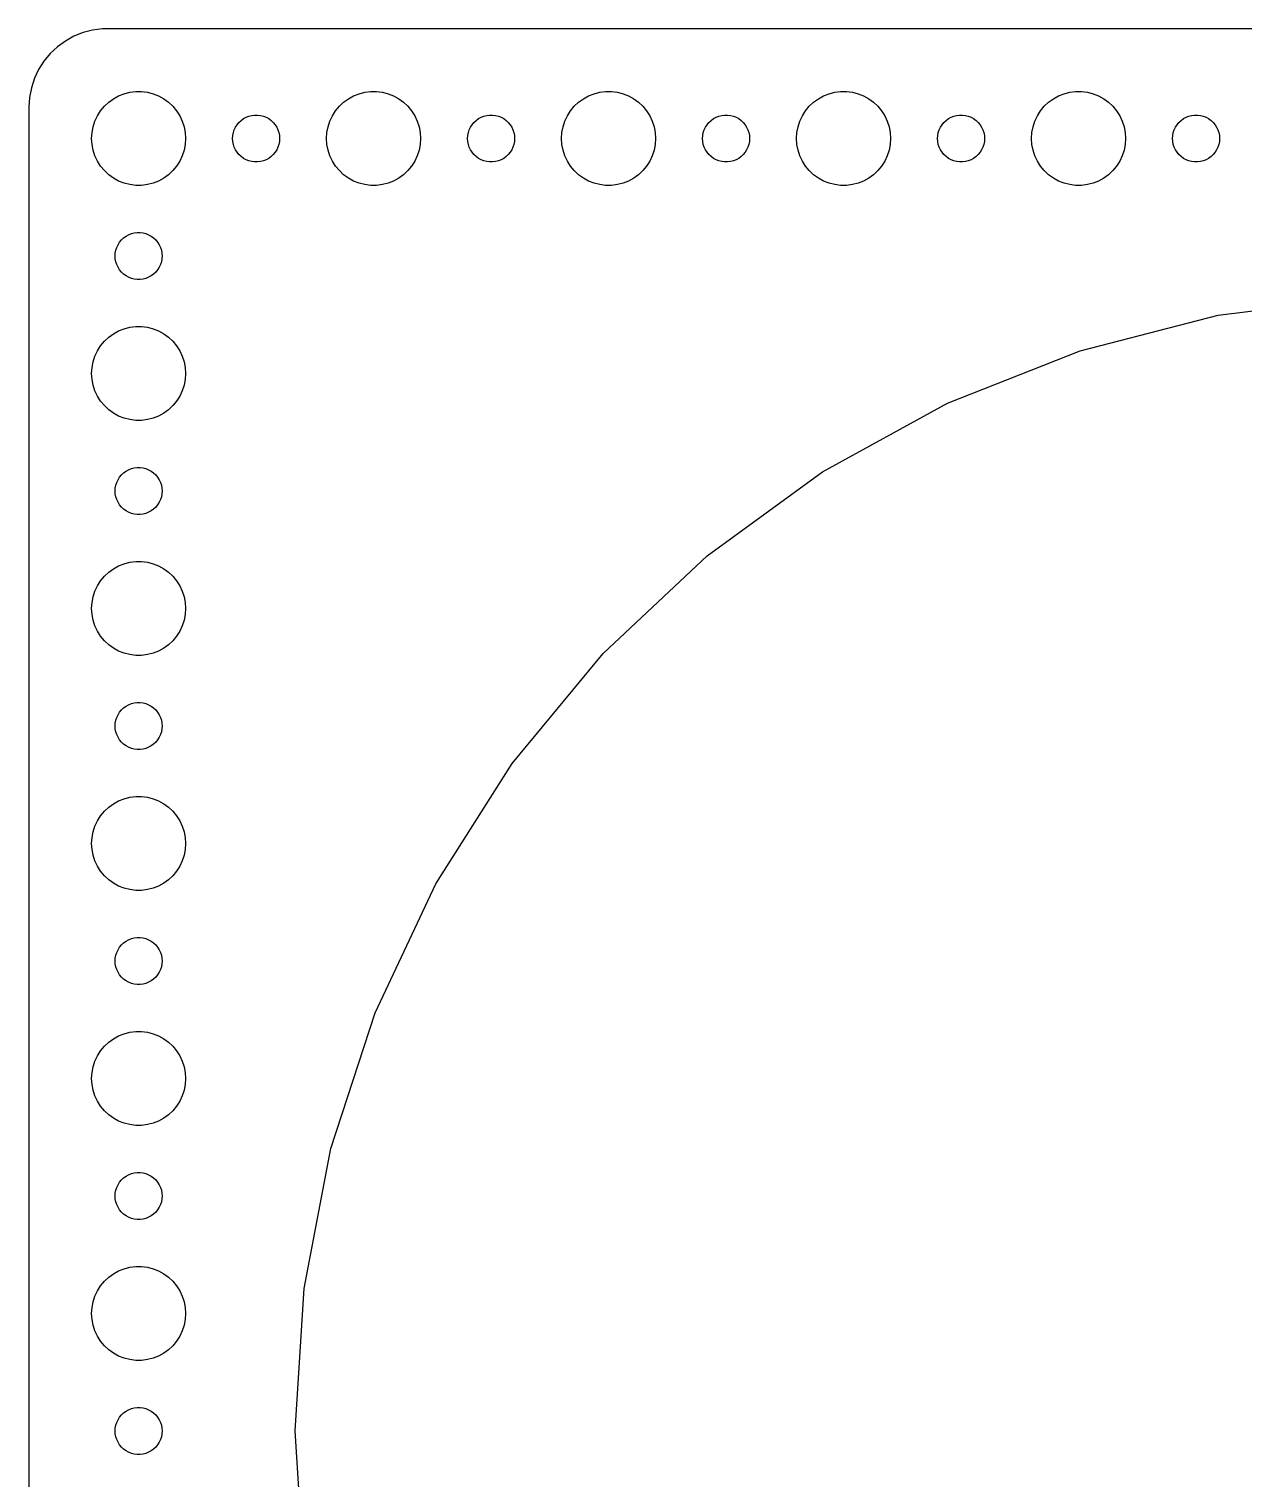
# Model space of a CAD drawing. Header units: metres. Extents: x -314 to 314, y -89 to 89.
# Drawn here: x -314.5 to -237, y -3 to 89.5 of the extents above; entities that cross this region are included whole.
import ezdxf

# ---------------------------------------------------------------- set-up
doc = ezdxf.new("R2010")
doc.units = ezdxf.units.M

msp = doc.modelspace()

# ---------------------------------------------------------------- linework, layer by layer
for p, q in [((-311.629, 89.0241), (-312.179, 88.7216)), ((-311.045, 89.2553), (-311.629, 89.0241)), ((-310.437, 89.4114), (-311.045, 89.2553)), ((-309.814, 89.4901), (-310.437, 89.4114)), ((309.814, 89.4901), (-309.814, 89.4901)), ((-313.145, 87.9227), (-313.545, 87.4389)), ((-312.687, 88.3526), (-313.145, 87.9227)), ((-312.179, 88.7216), (-312.687, 88.3526)), ((-313.545, 87.4389), (-313.882, 86.9088)), ((-314.149, 86.3406), (-314.343, 85.7434)), ((-313.882, 86.9088), (-314.149, 86.3406)), ((-314.461, 85.1267), (-314.5, 84.5)), ((-314.343, 85.7434), (-314.461, 85.1267)), ((-309.107, 85.033), (-308.777, 85.2145)), ((-308.777, 85.2145), (-308.427, 85.3532)), ((-308.427, 85.3532), (-308.062, 85.4469)), ((-308.062, 85.4469), (-307.688, 85.4941)), ((-307.688, 85.4941), (-307.312, 85.4941)), ((-307.312, 85.4941), (-306.938, 85.4469)), ((-306.938, 85.4469), (-306.573, 85.3532)), ((-306.573, 85.3532), (-306.223, 85.2145)), ((-306.223, 85.2145), (-305.893, 85.033)), ((-294.107, 85.033), (-293.777, 85.2145)), ((-293.777, 85.2145), (-293.427, 85.3532)), ((-293.427, 85.3532), (-293.062, 85.4469)), ((-293.062, 85.4469), (-292.688, 85.4941)), ((-292.688, 85.4941), (-292.312, 85.4941)), ((-292.312, 85.4941), (-291.938, 85.4469)), ((-291.938, 85.4469), (-291.573, 85.3532)), ((-291.573, 85.3532), (-291.223, 85.2145)), ((-291.223, 85.2145), (-290.893, 85.033)), ((-279.107, 85.033), (-278.777, 85.2145)), ((-278.777, 85.2145), (-278.427, 85.3532)), ((-278.427, 85.3532), (-278.062, 85.4469)), ((-278.062, 85.4469), (-277.688, 85.4941)), ((-277.688, 85.4941), (-277.312, 85.4941)), ((-277.312, 85.4941), (-276.938, 85.4469)), ((-276.938, 85.4469), (-276.573, 85.3532)), ((-276.573, 85.3532), (-276.223, 85.2145)), ((-276.223, 85.2145), (-275.893, 85.033)), ((-264.107, 85.033), (-263.777, 85.2145)), ((-263.777, 85.2145), (-263.427, 85.3532)), ((-263.427, 85.3532), (-263.062, 85.4469)), ((-263.062, 85.4469), (-262.688, 85.4941)), ((-262.688, 85.4941), (-262.312, 85.4941)), ((-262.312, 85.4941), (-261.938, 85.4469)), ((-261.938, 85.4469), (-261.573, 85.3532)), ((-261.573, 85.3532), (-261.223, 85.2145)), ((-261.223, 85.2145), (-260.893, 85.033)), ((-249.107, 85.033), (-248.777, 85.2145)), ((-248.777, 85.2145), (-248.427, 85.3532)), ((-248.427, 85.3532), (-248.062, 85.4469)), ((-248.062, 85.4469), (-247.688, 85.4941)), ((-247.688, 85.4941), (-247.312, 85.4941)), ((-247.312, 85.4941), (-246.938, 85.4469)), ((-246.938, 85.4469), (-246.573, 85.3532)), ((-246.573, 85.3532), (-246.223, 85.2145)), ((-246.223, 85.2145), (-245.893, 85.033)), ((-314.5, 84.5), (-314.5, -84.5)), ((-310.129, 83.9453), (-309.927, 84.2634)), ((-309.927, 84.2634), (-309.687, 84.5536)), ((-309.687, 84.5536), (-309.412, 84.8115)), ((-309.412, 84.8115), (-309.107, 85.033)), ((-305.893, 85.033), (-305.588, 84.8115)), ((-305.588, 84.8115), (-305.313, 84.5536)), ((-305.313, 84.5536), (-305.073, 84.2634)), ((-305.073, 84.2634), (-304.871, 83.9453)), ((-295.129, 83.9453), (-294.927, 84.2634)), ((-294.927, 84.2634), (-294.687, 84.5536)), ((-294.687, 84.5536), (-294.412, 84.8115)), ((-294.412, 84.8115), (-294.107, 85.033)), ((-290.893, 85.033), (-290.588, 84.8115)), ((-290.588, 84.8115), (-290.313, 84.5536)), ((-290.313, 84.5536), (-290.073, 84.2634)), ((-290.073, 84.2634), (-289.871, 83.9453)), ((-280.129, 83.9453), (-279.927, 84.2634)), ((-279.927, 84.2634), (-279.687, 84.5536)), ((-279.687, 84.5536), (-279.412, 84.8115)), ((-279.412, 84.8115), (-279.107, 85.033)), ((-275.893, 85.033), (-275.588, 84.8115)), ((-275.588, 84.8115), (-275.313, 84.5536)), ((-275.313, 84.5536), (-275.073, 84.2634)), ((-275.073, 84.2634), (-274.871, 83.9453)), ((-265.129, 83.9453), (-264.927, 84.2634)), ((-264.927, 84.2634), (-264.687, 84.5536)), ((-264.687, 84.5536), (-264.412, 84.8115)), ((-264.412, 84.8115), (-264.107, 85.033)), ((-260.893, 85.033), (-260.588, 84.8115)), ((-260.588, 84.8115), (-260.313, 84.5536)), ((-260.313, 84.5536), (-260.073, 84.2634)), ((-260.073, 84.2634), (-259.871, 83.9453)), ((-250.129, 83.9453), (-249.927, 84.2634)), ((-249.927, 84.2634), (-249.687, 84.5536)), ((-249.687, 84.5536), (-249.412, 84.8115)), ((-249.412, 84.8115), (-249.107, 85.033)), ((-245.893, 85.033), (-245.588, 84.8115)), ((-245.588, 84.8115), (-245.313, 84.5536)), ((-245.313, 84.5536), (-245.073, 84.2634)), ((-245.073, 84.2634), (-244.871, 83.9453)), ((-310.476, 82.876), (-310.406, 83.2461)), ((-310.406, 83.2461), (-310.289, 83.6044)), ((-310.289, 83.6044), (-310.129, 83.9453)), ((-304.871, 83.9453), (-304.711, 83.6044)), ((-304.711, 83.6044), (-304.594, 83.2461)), ((-304.594, 83.2461), (-304.524, 82.876)), ((-301.314, 83.2226), (-301.214, 83.3817)), ((-301.214, 83.3817), (-301.093, 83.5268)), ((-301.093, 83.5268), (-300.956, 83.6558)), ((-300.956, 83.6558), (-300.804, 83.7665)), ((-300.804, 83.7665), (-300.639, 83.8572)), ((-300.639, 83.8572), (-300.464, 83.9266)), ((-300.464, 83.9266), (-300.281, 83.9734)), ((-300.281, 83.9734), (-300.094, 83.997)), ((-300.094, 83.997), (-299.906, 83.997)), ((-299.906, 83.997), (-299.719, 83.9734)), ((-299.719, 83.9734), (-299.536, 83.9266)), ((-299.536, 83.9266), (-299.361, 83.8572)), ((-299.361, 83.8572), (-299.196, 83.7665)), ((-299.196, 83.7665), (-299.044, 83.6558)), ((-299.044, 83.6558), (-298.907, 83.5268)), ((-298.907, 83.5268), (-298.786, 83.3817)), ((-298.786, 83.3817), (-298.686, 83.2226)), ((-295.476, 82.876), (-295.406, 83.2461)), ((-295.406, 83.2461), (-295.289, 83.6044)), ((-295.289, 83.6044), (-295.129, 83.9453)), ((-289.871, 83.9453), (-289.711, 83.6044)), ((-289.711, 83.6044), (-289.594, 83.2461)), ((-289.594, 83.2461), (-289.524, 82.876)), ((-286.314, 83.2226), (-286.214, 83.3817)), ((-286.214, 83.3817), (-286.093, 83.5268)), ((-286.093, 83.5268), (-285.956, 83.6558)), ((-285.956, 83.6558), (-285.804, 83.7665)), ((-285.804, 83.7665), (-285.639, 83.8572)), ((-285.639, 83.8572), (-285.464, 83.9266)), ((-285.464, 83.9266), (-285.281, 83.9734)), ((-285.281, 83.9734), (-285.094, 83.997)), ((-285.094, 83.997), (-284.906, 83.997)), ((-284.906, 83.997), (-284.719, 83.9734)), ((-284.719, 83.9734), (-284.536, 83.9266)), ((-284.536, 83.9266), (-284.361, 83.8572)), ((-284.361, 83.8572), (-284.196, 83.7665)), ((-284.196, 83.7665), (-284.044, 83.6558)), ((-284.044, 83.6558), (-283.907, 83.5268)), ((-283.907, 83.5268), (-283.786, 83.3817)), ((-283.786, 83.3817), (-283.686, 83.2226)), ((-280.476, 82.876), (-280.406, 83.2461)), ((-280.406, 83.2461), (-280.289, 83.6044)), ((-280.289, 83.6044), (-280.129, 83.9453)), ((-274.871, 83.9453), (-274.711, 83.6044)), ((-274.711, 83.6044), (-274.594, 83.2461)), ((-274.594, 83.2461), (-274.524, 82.876)), ((-271.314, 83.2226), (-271.214, 83.3817)), ((-271.214, 83.3817), (-271.093, 83.5268)), ((-271.093, 83.5268), (-270.956, 83.6558)), ((-270.956, 83.6558), (-270.804, 83.7665)), ((-270.804, 83.7665), (-270.639, 83.8572)), ((-270.639, 83.8572), (-270.464, 83.9266)), ((-270.464, 83.9266), (-270.281, 83.9734)), ((-270.281, 83.9734), (-270.094, 83.997)), ((-270.094, 83.997), (-269.906, 83.997)), ((-269.906, 83.997), (-269.719, 83.9734)), ((-269.719, 83.9734), (-269.536, 83.9266)), ((-269.536, 83.9266), (-269.361, 83.8572)), ((-269.361, 83.8572), (-269.196, 83.7665)), ((-269.196, 83.7665), (-269.044, 83.6558)), ((-269.044, 83.6558), (-268.907, 83.5268)), ((-268.907, 83.5268), (-268.786, 83.3817)), ((-268.786, 83.3817), (-268.686, 83.2226)), ((-265.476, 82.876), (-265.406, 83.2461)), ((-265.406, 83.2461), (-265.289, 83.6044)), ((-265.289, 83.6044), (-265.129, 83.9453)), ((-259.871, 83.9453), (-259.711, 83.6044)), ((-259.711, 83.6044), (-259.594, 83.2461)), ((-259.594, 83.2461), (-259.524, 82.876)), ((-256.314, 83.2226), (-256.214, 83.3817)), ((-256.214, 83.3817), (-256.093, 83.5268)), ((-256.093, 83.5268), (-255.956, 83.6558)), ((-255.956, 83.6558), (-255.804, 83.7665)), ((-255.804, 83.7665), (-255.639, 83.8572)), ((-255.639, 83.8572), (-255.464, 83.9266)), ((-255.464, 83.9266), (-255.281, 83.9734)), ((-255.281, 83.9734), (-255.094, 83.997)), ((-255.094, 83.997), (-254.906, 83.997)), ((-254.906, 83.997), (-254.719, 83.9734)), ((-254.719, 83.9734), (-254.536, 83.9266)), ((-254.536, 83.9266), (-254.361, 83.8572)), ((-254.361, 83.8572), (-254.196, 83.7665)), ((-254.196, 83.7665), (-254.044, 83.6558)), ((-254.044, 83.6558), (-253.907, 83.5268)), ((-253.907, 83.5268), (-253.786, 83.3817)), ((-253.786, 83.3817), (-253.686, 83.2226)), ((-250.476, 82.876), (-250.406, 83.2461)), ((-250.406, 83.2461), (-250.289, 83.6044)), ((-250.289, 83.6044), (-250.129, 83.9453)), ((-244.871, 83.9453), (-244.711, 83.6044)), ((-244.711, 83.6044), (-244.594, 83.2461)), ((-244.594, 83.2461), (-244.524, 82.876)), ((-241.314, 83.2226), (-241.214, 83.3817)), ((-241.214, 83.3817), (-241.093, 83.5268)), ((-241.093, 83.5268), (-240.956, 83.6558)), ((-240.956, 83.6558), (-240.804, 83.7665)), ((-240.804, 83.7665), (-240.639, 83.8572)), ((-240.639, 83.8572), (-240.464, 83.9266)), ((-240.464, 83.9266), (-240.281, 83.9734)), ((-240.281, 83.9734), (-240.094, 83.997)), ((-240.094, 83.997), (-239.906, 83.997)), ((-239.906, 83.997), (-239.719, 83.9734)), ((-239.719, 83.9734), (-239.536, 83.9266)), ((-239.536, 83.9266), (-239.361, 83.8572)), ((-239.361, 83.8572), (-239.196, 83.7665)), ((-239.196, 83.7665), (-239.044, 83.6558)), ((-239.044, 83.6558), (-238.907, 83.5268)), ((-238.907, 83.5268), (-238.786, 83.3817)), ((-238.786, 83.3817), (-238.686, 83.2226)), ((-310.5, 82.5), (-310.476, 82.876)), ((-310.476, 82.124), (-310.5, 82.5)), ((-304.524, 82.876), (-304.5, 82.5)), ((-304.5, 82.5), (-304.524, 82.124)), ((-301.5, 82.5), (-301.488, 82.688)), ((-301.488, 82.312), (-301.5, 82.5)), ((-301.488, 82.688), (-301.453, 82.873)), ((-301.453, 82.873), (-301.395, 83.0522)), ((-301.395, 83.0522), (-301.314, 83.2226)), ((-298.686, 83.2226), (-298.605, 83.0522)), ((-298.605, 83.0522), (-298.547, 82.873)), ((-298.547, 82.873), (-298.512, 82.688)), ((-298.512, 82.688), (-298.5, 82.5)), ((-298.5, 82.5), (-298.512, 82.312)), ((-295.5, 82.5), (-295.476, 82.876)), ((-295.476, 82.124), (-295.5, 82.5)), ((-289.524, 82.876), (-289.5, 82.5)), ((-289.5, 82.5), (-289.524, 82.124)), ((-286.5, 82.5), (-286.488, 82.688)), ((-286.488, 82.312), (-286.5, 82.5)), ((-286.488, 82.688), (-286.453, 82.873)), ((-286.453, 82.873), (-286.395, 83.0522)), ((-286.395, 83.0522), (-286.314, 83.2226)), ((-283.686, 83.2226), (-283.605, 83.0522)), ((-283.605, 83.0522), (-283.547, 82.873)), ((-283.547, 82.873), (-283.512, 82.688)), ((-283.512, 82.688), (-283.5, 82.5)), ((-283.5, 82.5), (-283.512, 82.312)), ((-280.5, 82.5), (-280.476, 82.876)), ((-280.476, 82.124), (-280.5, 82.5)), ((-274.524, 82.876), (-274.5, 82.5)), ((-274.5, 82.5), (-274.524, 82.124)), ((-271.5, 82.5), (-271.488, 82.688)), ((-271.488, 82.312), (-271.5, 82.5)), ((-271.488, 82.688), (-271.453, 82.873)), ((-271.453, 82.873), (-271.395, 83.0522)), ((-271.395, 83.0522), (-271.314, 83.2226)), ((-268.686, 83.2226), (-268.605, 83.0522)), ((-268.605, 83.0522), (-268.547, 82.873)), ((-268.547, 82.873), (-268.512, 82.688)), ((-268.512, 82.688), (-268.5, 82.5)), ((-268.5, 82.5), (-268.512, 82.312)), ((-265.5, 82.5), (-265.476, 82.876)), ((-265.476, 82.124), (-265.5, 82.5)), ((-259.524, 82.876), (-259.5, 82.5)), ((-259.5, 82.5), (-259.524, 82.124)), ((-256.5, 82.5), (-256.488, 82.688)), ((-256.488, 82.312), (-256.5, 82.5)), ((-256.488, 82.688), (-256.453, 82.873)), ((-256.453, 82.873), (-256.395, 83.0522)), ((-256.395, 83.0522), (-256.314, 83.2226)), ((-253.686, 83.2226), (-253.605, 83.0522)), ((-253.605, 83.0522), (-253.547, 82.873)), ((-253.547, 82.873), (-253.512, 82.688)), ((-253.512, 82.688), (-253.5, 82.5)), ((-253.5, 82.5), (-253.512, 82.312)), ((-250.5, 82.5), (-250.476, 82.876)), ((-250.476, 82.124), (-250.5, 82.5)), ((-244.524, 82.876), (-244.5, 82.5)), ((-244.5, 82.5), (-244.524, 82.124)), ((-241.5, 82.5), (-241.488, 82.688)), ((-241.488, 82.312), (-241.5, 82.5)), ((-241.488, 82.688), (-241.453, 82.873)), ((-241.453, 82.873), (-241.395, 83.0522)), ((-241.395, 83.0522), (-241.314, 83.2226)), ((-238.686, 83.2226), (-238.605, 83.0522)), ((-238.605, 83.0522), (-238.547, 82.873)), ((-238.547, 82.873), (-238.512, 82.688)), ((-238.512, 82.688), (-238.5, 82.5)), ((-238.5, 82.5), (-238.512, 82.312)), ((-310.406, 81.7539), (-310.476, 82.124)), ((-310.289, 81.3956), (-310.406, 81.7539)), ((-310.129, 81.0547), (-310.289, 81.3956)), ((-304.711, 81.3956), (-304.871, 81.0547)), ((-304.594, 81.7539), (-304.711, 81.3956)), ((-304.524, 82.124), (-304.594, 81.7539)), ((-301.453, 82.127), (-301.488, 82.312)), ((-301.395, 81.9478), (-301.453, 82.127)), ((-301.314, 81.7774), (-301.395, 81.9478)), ((-301.214, 81.6183), (-301.314, 81.7774)), ((-301.093, 81.4732), (-301.214, 81.6183)), ((-300.956, 81.3442), (-301.093, 81.4732)), ((-298.907, 81.4732), (-299.044, 81.3442)), ((-298.786, 81.6183), (-298.907, 81.4732)), ((-298.686, 81.7774), (-298.786, 81.6183)), ((-298.605, 81.9478), (-298.686, 81.7774)), ((-298.547, 82.127), (-298.605, 81.9478)), ((-298.512, 82.312), (-298.547, 82.127)), ((-295.406, 81.7539), (-295.476, 82.124)), ((-295.289, 81.3956), (-295.406, 81.7539)), ((-295.129, 81.0547), (-295.289, 81.3956)), ((-289.711, 81.3956), (-289.871, 81.0547)), ((-289.594, 81.7539), (-289.711, 81.3956)), ((-289.524, 82.124), (-289.594, 81.7539)), ((-286.453, 82.127), (-286.488, 82.312)), ((-286.395, 81.9478), (-286.453, 82.127)), ((-286.314, 81.7774), (-286.395, 81.9478)), ((-286.214, 81.6183), (-286.314, 81.7774)), ((-286.093, 81.4732), (-286.214, 81.6183)), ((-285.956, 81.3442), (-286.093, 81.4732)), ((-283.907, 81.4732), (-284.044, 81.3442)), ((-283.786, 81.6183), (-283.907, 81.4732)), ((-283.686, 81.7774), (-283.786, 81.6183)), ((-283.605, 81.9478), (-283.686, 81.7774)), ((-283.547, 82.127), (-283.605, 81.9478)), ((-283.512, 82.312), (-283.547, 82.127)), ((-280.406, 81.7539), (-280.476, 82.124)), ((-280.289, 81.3956), (-280.406, 81.7539)), ((-280.129, 81.0547), (-280.289, 81.3956)), ((-274.711, 81.3956), (-274.871, 81.0547)), ((-274.594, 81.7539), (-274.711, 81.3956)), ((-274.524, 82.124), (-274.594, 81.7539)), ((-271.453, 82.127), (-271.488, 82.312)), ((-271.395, 81.9478), (-271.453, 82.127)), ((-271.314, 81.7774), (-271.395, 81.9478)), ((-271.214, 81.6183), (-271.314, 81.7774)), ((-271.093, 81.4732), (-271.214, 81.6183)), ((-270.956, 81.3442), (-271.093, 81.4732)), ((-268.907, 81.4732), (-269.044, 81.3442)), ((-268.786, 81.6183), (-268.907, 81.4732)), ((-268.686, 81.7774), (-268.786, 81.6183)), ((-268.605, 81.9478), (-268.686, 81.7774)), ((-268.547, 82.127), (-268.605, 81.9478)), ((-268.512, 82.312), (-268.547, 82.127)), ((-265.406, 81.7539), (-265.476, 82.124)), ((-265.289, 81.3956), (-265.406, 81.7539)), ((-265.129, 81.0547), (-265.289, 81.3956)), ((-259.711, 81.3956), (-259.871, 81.0547)), ((-259.594, 81.7539), (-259.711, 81.3956)), ((-259.524, 82.124), (-259.594, 81.7539)), ((-256.453, 82.127), (-256.488, 82.312)), ((-256.395, 81.9478), (-256.453, 82.127)), ((-256.314, 81.7774), (-256.395, 81.9478)), ((-256.214, 81.6183), (-256.314, 81.7774)), ((-256.093, 81.4732), (-256.214, 81.6183)), ((-255.956, 81.3442), (-256.093, 81.4732)), ((-253.907, 81.4732), (-254.044, 81.3442)), ((-253.786, 81.6183), (-253.907, 81.4732)), ((-253.686, 81.7774), (-253.786, 81.6183)), ((-253.605, 81.9478), (-253.686, 81.7774)), ((-253.547, 82.127), (-253.605, 81.9478)), ((-253.512, 82.312), (-253.547, 82.127)), ((-250.406, 81.7539), (-250.476, 82.124)), ((-250.289, 81.3956), (-250.406, 81.7539)), ((-250.129, 81.0547), (-250.289, 81.3956)), ((-244.711, 81.3956), (-244.871, 81.0547)), ((-244.594, 81.7539), (-244.711, 81.3956)), ((-244.524, 82.124), (-244.594, 81.7539)), ((-241.453, 82.127), (-241.488, 82.312)), ((-241.395, 81.9478), (-241.453, 82.127)), ((-241.314, 81.7774), (-241.395, 81.9478)), ((-241.214, 81.6183), (-241.314, 81.7774)), ((-241.093, 81.4732), (-241.214, 81.6183)), ((-240.956, 81.3442), (-241.093, 81.4732)), ((-238.907, 81.4732), (-239.044, 81.3442)), ((-238.786, 81.6183), (-238.907, 81.4732)), ((-238.686, 81.7774), (-238.786, 81.6183)), ((-238.605, 81.9478), (-238.686, 81.7774)), ((-238.547, 82.127), (-238.605, 81.9478)), ((-238.512, 82.312), (-238.547, 82.127)), ((-309.927, 80.7366), (-310.129, 81.0547)), ((-309.687, 80.4464), (-309.927, 80.7366)), ((-305.073, 80.7366), (-305.313, 80.4464)), ((-304.871, 81.0547), (-305.073, 80.7366)), ((-300.804, 81.2335), (-300.956, 81.3442)), ((-300.639, 81.1428), (-300.804, 81.2335)), ((-300.464, 81.0734), (-300.639, 81.1428)), ((-300.281, 81.0266), (-300.464, 81.0734)), ((-300.094, 81.003), (-300.281, 81.0266)), ((-299.906, 81.003), (-300.094, 81.003)), ((-299.719, 81.0266), (-299.906, 81.003)), ((-299.536, 81.0734), (-299.719, 81.0266)), ((-299.361, 81.1428), (-299.536, 81.0734)), ((-299.196, 81.2335), (-299.361, 81.1428)), ((-299.044, 81.3442), (-299.196, 81.2335)), ((-294.927, 80.7366), (-295.129, 81.0547)), ((-294.687, 80.4464), (-294.927, 80.7366)), ((-290.073, 80.7366), (-290.313, 80.4464)), ((-289.871, 81.0547), (-290.073, 80.7366)), ((-285.804, 81.2335), (-285.956, 81.3442)), ((-285.639, 81.1428), (-285.804, 81.2335)), ((-285.464, 81.0734), (-285.639, 81.1428)), ((-285.281, 81.0266), (-285.464, 81.0734)), ((-285.094, 81.003), (-285.281, 81.0266)), ((-284.906, 81.003), (-285.094, 81.003)), ((-284.719, 81.0266), (-284.906, 81.003)), ((-284.536, 81.0734), (-284.719, 81.0266)), ((-284.361, 81.1428), (-284.536, 81.0734)), ((-284.196, 81.2335), (-284.361, 81.1428)), ((-284.044, 81.3442), (-284.196, 81.2335)), ((-279.927, 80.7366), (-280.129, 81.0547)), ((-279.687, 80.4464), (-279.927, 80.7366)), ((-275.073, 80.7366), (-275.313, 80.4464)), ((-274.871, 81.0547), (-275.073, 80.7366)), ((-270.804, 81.2335), (-270.956, 81.3442)), ((-270.639, 81.1428), (-270.804, 81.2335)), ((-270.464, 81.0734), (-270.639, 81.1428)), ((-270.281, 81.0266), (-270.464, 81.0734)), ((-270.094, 81.003), (-270.281, 81.0266)), ((-269.906, 81.003), (-270.094, 81.003)), ((-269.719, 81.0266), (-269.906, 81.003)), ((-269.536, 81.0734), (-269.719, 81.0266)), ((-269.361, 81.1428), (-269.536, 81.0734)), ((-269.196, 81.2335), (-269.361, 81.1428)), ((-269.044, 81.3442), (-269.196, 81.2335)), ((-264.927, 80.7366), (-265.129, 81.0547)), ((-264.687, 80.4464), (-264.927, 80.7366)), ((-260.073, 80.7366), (-260.313, 80.4464)), ((-259.871, 81.0547), (-260.073, 80.7366)), ((-255.804, 81.2335), (-255.956, 81.3442)), ((-255.639, 81.1428), (-255.804, 81.2335)), ((-255.464, 81.0734), (-255.639, 81.1428)), ((-255.281, 81.0266), (-255.464, 81.0734)), ((-255.094, 81.003), (-255.281, 81.0266)), ((-254.906, 81.003), (-255.094, 81.003)), ((-254.719, 81.0266), (-254.906, 81.003)), ((-254.536, 81.0734), (-254.719, 81.0266)), ((-254.361, 81.1428), (-254.536, 81.0734)), ((-254.196, 81.2335), (-254.361, 81.1428)), ((-254.044, 81.3442), (-254.196, 81.2335)), ((-249.927, 80.7366), (-250.129, 81.0547)), ((-249.687, 80.4464), (-249.927, 80.7366)), ((-245.073, 80.7366), (-245.313, 80.4464)), ((-244.871, 81.0547), (-245.073, 80.7366)), ((-240.804, 81.2335), (-240.956, 81.3442)), ((-240.639, 81.1428), (-240.804, 81.2335)), ((-240.464, 81.0734), (-240.639, 81.1428)), ((-240.281, 81.0266), (-240.464, 81.0734)), ((-240.094, 81.003), (-240.281, 81.0266)), ((-239.906, 81.003), (-240.094, 81.003)), ((-239.719, 81.0266), (-239.906, 81.003)), ((-239.536, 81.0734), (-239.719, 81.0266)), ((-239.361, 81.1428), (-239.536, 81.0734)), ((-239.196, 81.2335), (-239.361, 81.1428)), ((-239.044, 81.3442), (-239.196, 81.2335)), ((-309.412, 80.1885), (-309.687, 80.4464)), ((-309.107, 79.967), (-309.412, 80.1885)), ((-308.777, 79.7855), (-309.107, 79.967)), ((-308.427, 79.6468), (-308.777, 79.7855)), ((-308.062, 79.5531), (-308.427, 79.6468)), ((-307.688, 79.5059), (-308.062, 79.5531)), ((-306.938, 79.5531), (-307.312, 79.5059)), ((-306.573, 79.6468), (-306.938, 79.5531)), ((-306.223, 79.7855), (-306.573, 79.6468)), ((-305.893, 79.967), (-306.223, 79.7855)), ((-305.588, 80.1885), (-305.893, 79.967)), ((-305.313, 80.4464), (-305.588, 80.1885)), ((-294.412, 80.1885), (-294.687, 80.4464)), ((-294.107, 79.967), (-294.412, 80.1885)), ((-293.777, 79.7855), (-294.107, 79.967)), ((-293.427, 79.6468), (-293.777, 79.7855)), ((-293.062, 79.5531), (-293.427, 79.6468)), ((-292.688, 79.5059), (-293.062, 79.5531)), ((-291.938, 79.5531), (-292.312, 79.5059)), ((-291.573, 79.6468), (-291.938, 79.5531)), ((-291.223, 79.7855), (-291.573, 79.6468)), ((-290.893, 79.967), (-291.223, 79.7855)), ((-290.588, 80.1885), (-290.893, 79.967)), ((-290.313, 80.4464), (-290.588, 80.1885)), ((-279.412, 80.1885), (-279.687, 80.4464)), ((-279.107, 79.967), (-279.412, 80.1885)), ((-278.777, 79.7855), (-279.107, 79.967)), ((-278.427, 79.6468), (-278.777, 79.7855)), ((-278.062, 79.5531), (-278.427, 79.6468)), ((-277.688, 79.5059), (-278.062, 79.5531)), ((-276.938, 79.5531), (-277.312, 79.5059)), ((-276.573, 79.6468), (-276.938, 79.5531)), ((-276.223, 79.7855), (-276.573, 79.6468)), ((-275.893, 79.967), (-276.223, 79.7855)), ((-275.588, 80.1885), (-275.893, 79.967)), ((-275.313, 80.4464), (-275.588, 80.1885)), ((-264.412, 80.1885), (-264.687, 80.4464)), ((-264.107, 79.967), (-264.412, 80.1885)), ((-263.777, 79.7855), (-264.107, 79.967)), ((-263.427, 79.6468), (-263.777, 79.7855)), ((-263.062, 79.5531), (-263.427, 79.6468)), ((-262.688, 79.5059), (-263.062, 79.5531)), ((-261.938, 79.5531), (-262.312, 79.5059)), ((-261.573, 79.6468), (-261.938, 79.5531)), ((-261.223, 79.7855), (-261.573, 79.6468)), ((-260.893, 79.967), (-261.223, 79.7855)), ((-260.588, 80.1885), (-260.893, 79.967)), ((-260.313, 80.4464), (-260.588, 80.1885)), ((-249.412, 80.1885), (-249.687, 80.4464)), ((-249.107, 79.967), (-249.412, 80.1885)), ((-248.777, 79.7855), (-249.107, 79.967)), ((-248.427, 79.6468), (-248.777, 79.7855)), ((-248.062, 79.5531), (-248.427, 79.6468)), ((-247.688, 79.5059), (-248.062, 79.5531)), ((-246.938, 79.5531), (-247.312, 79.5059)), ((-246.573, 79.6468), (-246.938, 79.5531)), ((-246.223, 79.7855), (-246.573, 79.6468)), ((-245.893, 79.967), (-246.223, 79.7855)), ((-245.588, 80.1885), (-245.893, 79.967)), ((-245.313, 80.4464), (-245.588, 80.1885)), ((-307.312, 79.5059), (-307.688, 79.5059)), ((-292.312, 79.5059), (-292.688, 79.5059)), ((-277.312, 79.5059), (-277.688, 79.5059)), ((-262.312, 79.5059), (-262.688, 79.5059)), ((-247.312, 79.5059), (-247.688, 79.5059)), ((-308.814, 75.7226), (-308.714, 75.8817)), ((-308.714, 75.8817), (-308.593, 76.0268)), ((-308.593, 76.0268), (-308.456, 76.1558)), ((-308.456, 76.1558), (-308.304, 76.2665)), ((-308.304, 76.2665), (-308.139, 76.3572)), ((-308.139, 76.3572), (-307.964, 76.4266)), ((-307.964, 76.4266), (-307.781, 76.4734)), ((-307.781, 76.4734), (-307.594, 76.497)), ((-307.594, 76.497), (-307.406, 76.497)), ((-307.406, 76.497), (-307.219, 76.4734)), ((-307.219, 76.4734), (-307.036, 76.4266)), ((-307.036, 76.4266), (-306.861, 76.3572)), ((-306.861, 76.3572), (-306.696, 76.2665)), ((-306.696, 76.2665), (-306.544, 76.1558)), ((-306.544, 76.1558), (-306.407, 76.0268)), ((-306.407, 76.0268), (-306.286, 75.8817)), ((-306.286, 75.8817), (-306.186, 75.7226)), ((-309, 75), (-308.988, 75.188)), ((-308.988, 74.812), (-309, 75)), ((-308.988, 75.188), (-308.953, 75.373)), ((-308.953, 75.373), (-308.895, 75.5522)), ((-308.895, 75.5522), (-308.814, 75.7226)), ((-306.186, 75.7226), (-306.105, 75.5522)), ((-306.105, 75.5522), (-306.047, 75.373)), ((-306.047, 75.373), (-306.012, 75.188)), ((-306.012, 75.188), (-306, 75)), ((-306, 75), (-306.012, 74.812)), ((-308.953, 74.627), (-308.988, 74.812)), ((-308.895, 74.4478), (-308.953, 74.627)), ((-308.814, 74.2774), (-308.895, 74.4478)), ((-308.714, 74.1183), (-308.814, 74.2774)), ((-308.593, 73.9732), (-308.714, 74.1183)), ((-306.286, 74.1183), (-306.407, 73.9732)), ((-306.186, 74.2774), (-306.286, 74.1183)), ((-306.105, 74.4478), (-306.186, 74.2774)), ((-306.047, 74.627), (-306.105, 74.4478)), ((-306.012, 74.812), (-306.047, 74.627)), ((-308.456, 73.8442), (-308.593, 73.9732)), ((-308.304, 73.7335), (-308.456, 73.8442)), ((-308.139, 73.6428), (-308.304, 73.7335)), ((-307.964, 73.5734), (-308.139, 73.6428)), ((-307.781, 73.5266), (-307.964, 73.5734)), ((-307.594, 73.503), (-307.781, 73.5266)), ((-307.406, 73.503), (-307.594, 73.503)), ((-307.219, 73.5266), (-307.406, 73.503)), ((-307.036, 73.5734), (-307.219, 73.5266)), ((-306.861, 73.6428), (-307.036, 73.5734)), ((-306.696, 73.7335), (-306.861, 73.6428)), ((-306.544, 73.8442), (-306.696, 73.7335)), ((-306.407, 73.9732), (-306.544, 73.8442)), ((-238.585, 71.2158), (-229.552, 72.3569)), ((-308.777, 70.2145), (-308.427, 70.3532)), ((-308.427, 70.3532), (-308.062, 70.4469)), ((-308.062, 70.4469), (-307.688, 70.4941)), ((-307.688, 70.4941), (-307.312, 70.4941)), ((-307.312, 70.4941), (-306.938, 70.4469)), ((-306.938, 70.4469), (-306.573, 70.3532)), ((-306.573, 70.3532), (-306.223, 70.2145)), ((-247.404, 68.9516), (-238.585, 71.2158)), ((-309.927, 69.2634), (-309.687, 69.5536)), ((-309.687, 69.5536), (-309.412, 69.8115)), ((-309.412, 69.8115), (-309.107, 70.033)), ((-309.107, 70.033), (-308.777, 70.2145)), ((-306.223, 70.2145), (-305.893, 70.033)), ((-305.893, 70.033), (-305.588, 69.8115)), ((-305.588, 69.8115), (-305.313, 69.5536)), ((-305.313, 69.5536), (-305.073, 69.2634)), ((-310.406, 68.2461), (-310.289, 68.6044)), ((-310.289, 68.6044), (-310.129, 68.9453)), ((-310.129, 68.9453), (-309.927, 69.2634)), ((-305.073, 69.2634), (-304.871, 68.9453)), ((-304.871, 68.9453), (-304.711, 68.6044)), ((-304.711, 68.6044), (-304.594, 68.2461)), ((-255.869, 65.6), (-247.404, 68.9516)), ((-310.5, 67.5), (-310.476, 67.876)), ((-310.476, 67.876), (-310.406, 68.2461)), ((-304.594, 68.2461), (-304.524, 67.876)), ((-304.524, 67.876), (-304.5, 67.5)), ((-310.476, 67.124), (-310.5, 67.5)), ((-310.406, 66.7539), (-310.476, 67.124)), ((-310.289, 66.3956), (-310.406, 66.7539)), ((-304.594, 66.7539), (-304.711, 66.3956)), ((-304.524, 67.124), (-304.594, 66.7539)), ((-304.5, 67.5), (-304.524, 67.124)), ((-310.129, 66.0547), (-310.289, 66.3956)), ((-309.927, 65.7366), (-310.129, 66.0547)), ((-309.687, 65.4464), (-309.927, 65.7366)), ((-305.073, 65.7366), (-305.313, 65.4464)), ((-304.871, 66.0547), (-305.073, 65.7366)), ((-304.711, 66.3956), (-304.871, 66.0547)), ((-309.412, 65.1885), (-309.687, 65.4464)), ((-309.107, 64.967), (-309.412, 65.1885)), ((-308.777, 64.7855), (-309.107, 64.967)), ((-308.427, 64.6468), (-308.777, 64.7855)), ((-306.223, 64.7855), (-306.573, 64.6468)), ((-305.893, 64.967), (-306.223, 64.7855)), ((-305.588, 65.1885), (-305.893, 64.967)), ((-305.313, 65.4464), (-305.588, 65.1885)), ((-263.847, 61.2138), (-255.869, 65.6)), ((-308.062, 64.5531), (-308.427, 64.6468)), ((-307.688, 64.5059), (-308.062, 64.5531)), ((-307.312, 64.5059), (-307.688, 64.5059)), ((-306.938, 64.5531), (-307.312, 64.5059)), ((-306.573, 64.6468), (-306.938, 64.5531)), ((-308.593, 61.0268), (-308.456, 61.1558)), ((-308.456, 61.1558), (-308.304, 61.2665)), ((-308.304, 61.2665), (-308.139, 61.3572)), ((-308.139, 61.3572), (-307.964, 61.4266)), ((-307.964, 61.4266), (-307.781, 61.4734)), ((-307.781, 61.4734), (-307.594, 61.497)), ((-307.594, 61.497), (-307.406, 61.497)), ((-307.406, 61.497), (-307.219, 61.4734)), ((-307.219, 61.4734), (-307.036, 61.4266)), ((-307.036, 61.4266), (-306.861, 61.3572)), ((-306.861, 61.3572), (-306.696, 61.2665)), ((-306.696, 61.2665), (-306.544, 61.1558)), ((-306.544, 61.1558), (-306.407, 61.0268)), ((-271.213, 55.8622), (-263.847, 61.2138)), ((-309, 60), (-308.988, 60.188)), ((-308.988, 60.188), (-308.953, 60.373)), ((-308.953, 60.373), (-308.895, 60.5522)), ((-308.895, 60.5522), (-308.814, 60.7226)), ((-308.814, 60.7226), (-308.714, 60.8817)), ((-308.714, 60.8817), (-308.593, 61.0268)), ((-306.407, 61.0268), (-306.286, 60.8817)), ((-306.286, 60.8817), (-306.186, 60.7226)), ((-306.186, 60.7226), (-306.105, 60.5522)), ((-306.105, 60.5522), (-306.047, 60.373)), ((-306.047, 60.373), (-306.012, 60.188)), ((-306.012, 60.188), (-306, 60)), ((-308.988, 59.812), (-309, 60)), ((-308.953, 59.627), (-308.988, 59.812)), ((-308.895, 59.4478), (-308.953, 59.627)), ((-308.814, 59.2774), (-308.895, 59.4478)), ((-308.714, 59.1183), (-308.814, 59.2774)), ((-306.186, 59.2774), (-306.286, 59.1183)), ((-306.105, 59.4478), (-306.186, 59.2774)), ((-306.047, 59.627), (-306.105, 59.4478)), ((-306.012, 59.812), (-306.047, 59.627)), ((-306, 60), (-306.012, 59.812)), ((-308.593, 58.9732), (-308.714, 59.1183)), ((-308.456, 58.8442), (-308.593, 58.9732)), ((-308.304, 58.7335), (-308.456, 58.8442)), ((-308.139, 58.6428), (-308.304, 58.7335)), ((-307.964, 58.5734), (-308.139, 58.6428)), ((-307.781, 58.5266), (-307.964, 58.5734)), ((-307.594, 58.503), (-307.781, 58.5266)), ((-307.406, 58.503), (-307.594, 58.503)), ((-307.219, 58.5266), (-307.406, 58.503)), ((-307.036, 58.5734), (-307.219, 58.5266)), ((-306.861, 58.6428), (-307.036, 58.5734)), ((-306.696, 58.7335), (-306.861, 58.6428)), ((-306.544, 58.8442), (-306.696, 58.7335)), ((-306.407, 58.9732), (-306.544, 58.8442)), ((-306.286, 59.1183), (-306.407, 58.9732)), ((-277.85, 49.6297), (-271.213, 55.8622)), ((-309.687, 54.5536), (-309.412, 54.8115)), ((-309.412, 54.8115), (-309.107, 55.033)), ((-309.107, 55.033), (-308.777, 55.2145)), ((-308.777, 55.2145), (-308.427, 55.3532)), ((-308.427, 55.3532), (-308.062, 55.4469)), ((-308.062, 55.4469), (-307.688, 55.4941)), ((-307.688, 55.4941), (-307.312, 55.4941)), ((-307.312, 55.4941), (-306.938, 55.4469)), ((-306.938, 55.4469), (-306.573, 55.3532)), ((-306.573, 55.3532), (-306.223, 55.2145)), ((-306.223, 55.2145), (-305.893, 55.033)), ((-305.893, 55.033), (-305.588, 54.8115)), ((-305.588, 54.8115), (-305.313, 54.5536)), ((-310.289, 53.6044), (-310.129, 53.9453)), ((-310.129, 53.9453), (-309.927, 54.2634)), ((-309.927, 54.2634), (-309.687, 54.5536)), ((-305.313, 54.5536), (-305.073, 54.2634)), ((-305.073, 54.2634), (-304.871, 53.9453)), ((-304.871, 53.9453), (-304.711, 53.6044)), ((-310.5, 52.5), (-310.476, 52.876)), ((-310.476, 52.876), (-310.406, 53.2461)), ((-310.406, 53.2461), (-310.289, 53.6044)), ((-304.711, 53.6044), (-304.594, 53.2461)), ((-304.594, 53.2461), (-304.524, 52.876)), ((-304.524, 52.876), (-304.5, 52.5)), ((-310.476, 52.124), (-310.5, 52.5)), ((-310.406, 51.7539), (-310.476, 52.124)), ((-304.524, 52.124), (-304.594, 51.7539)), ((-304.5, 52.5), (-304.524, 52.124)), ((-310.289, 51.3956), (-310.406, 51.7539)), ((-310.129, 51.0547), (-310.289, 51.3956)), ((-309.927, 50.7366), (-310.129, 51.0547)), ((-304.871, 51.0547), (-305.073, 50.7366)), ((-304.711, 51.3956), (-304.871, 51.0547)), ((-304.594, 51.7539), (-304.711, 51.3956)), ((-309.687, 50.4464), (-309.927, 50.7366)), ((-309.412, 50.1885), (-309.687, 50.4464)), ((-309.107, 49.967), (-309.412, 50.1885)), ((-308.777, 49.7855), (-309.107, 49.967)), ((-305.893, 49.967), (-306.223, 49.7855)), ((-305.588, 50.1885), (-305.893, 49.967)), ((-305.313, 50.4464), (-305.588, 50.1885)), ((-305.073, 50.7366), (-305.313, 50.4464)), ((-308.427, 49.6468), (-308.777, 49.7855)), ((-308.062, 49.5531), (-308.427, 49.6468)), ((-307.688, 49.5059), (-308.062, 49.5531)), ((-307.312, 49.5059), (-307.688, 49.5059)), ((-306.938, 49.5531), (-307.312, 49.5059)), ((-306.573, 49.6468), (-306.938, 49.5531)), ((-306.223, 49.7855), (-306.573, 49.6468)), ((-283.654, 42.6144), (-277.85, 49.6297)), ((-308.456, 46.1558), (-308.304, 46.2665)), ((-308.304, 46.2665), (-308.139, 46.3572)), ((-308.139, 46.3572), (-307.964, 46.4266)), ((-307.964, 46.4266), (-307.781, 46.4734)), ((-307.781, 46.4734), (-307.594, 46.497)), ((-307.594, 46.497), (-307.406, 46.497)), ((-307.406, 46.497), (-307.219, 46.4734)), ((-307.219, 46.4734), (-307.036, 46.4266)), ((-307.036, 46.4266), (-306.861, 46.3572)), ((-306.861, 46.3572), (-306.696, 46.2665)), ((-306.696, 46.2665), (-306.544, 46.1558)), ((-308.988, 45.188), (-308.953, 45.373)), ((-308.953, 45.373), (-308.895, 45.5522)), ((-308.895, 45.5522), (-308.814, 45.7226)), ((-308.814, 45.7226), (-308.714, 45.8817)), ((-308.714, 45.8817), (-308.593, 46.0268)), ((-308.593, 46.0268), (-308.456, 46.1558)), ((-306.544, 46.1558), (-306.407, 46.0268)), ((-306.407, 46.0268), (-306.286, 45.8817)), ((-306.286, 45.8817), (-306.186, 45.7226)), ((-306.186, 45.7226), (-306.105, 45.5522)), ((-306.105, 45.5522), (-306.047, 45.373)), ((-306.047, 45.373), (-306.012, 45.188)), ((-309, 45), (-308.988, 45.188)), ((-308.988, 44.812), (-309, 45)), ((-308.953, 44.627), (-308.988, 44.812)), ((-308.895, 44.4478), (-308.953, 44.627)), ((-308.814, 44.2774), (-308.895, 44.4478)), ((-306.105, 44.4478), (-306.186, 44.2774)), ((-306.047, 44.627), (-306.105, 44.4478)), ((-306.012, 44.812), (-306.047, 44.627)), ((-306.012, 45.188), (-306, 45)), ((-306, 45), (-306.012, 44.812)), ((-308.714, 44.1183), (-308.814, 44.2774)), ((-308.593, 43.9732), (-308.714, 44.1183)), ((-308.456, 43.8442), (-308.593, 43.9732)), ((-308.304, 43.7335), (-308.456, 43.8442)), ((-308.139, 43.6428), (-308.304, 43.7335)), ((-307.964, 43.5734), (-308.139, 43.6428)), ((-307.781, 43.5266), (-307.964, 43.5734)), ((-307.594, 43.503), (-307.781, 43.5266)), ((-307.406, 43.503), (-307.594, 43.503)), ((-307.219, 43.5266), (-307.406, 43.503)), ((-307.036, 43.5734), (-307.219, 43.5266)), ((-306.861, 43.6428), (-307.036, 43.5734)), ((-306.696, 43.7335), (-306.861, 43.6428)), ((-306.544, 43.8442), (-306.696, 43.7335)), ((-306.407, 43.9732), (-306.544, 43.8442)), ((-306.286, 44.1183), (-306.407, 43.9732)), ((-306.186, 44.2774), (-306.286, 44.1183)), ((-288.532, 34.9271), (-283.654, 42.6144)), ((-309.687, 39.5536), (-309.412, 39.8115)), ((-309.412, 39.8115), (-309.107, 40.033)), ((-309.107, 40.033), (-308.777, 40.2145)), ((-308.777, 40.2145), (-308.427, 40.3532)), ((-308.427, 40.3532), (-308.062, 40.4469)), ((-308.062, 40.4469), (-307.688, 40.4941)), ((-307.688, 40.4941), (-307.312, 40.4941)), ((-307.312, 40.4941), (-306.938, 40.4469)), ((-306.938, 40.4469), (-306.573, 40.3532)), ((-306.573, 40.3532), (-306.223, 40.2145)), ((-306.223, 40.2145), (-305.893, 40.033)), ((-305.893, 40.033), (-305.588, 39.8115)), ((-305.588, 39.8115), (-305.313, 39.5536)), ((-310.289, 38.6044), (-310.129, 38.9453)), ((-310.129, 38.9453), (-309.927, 39.2634)), ((-309.927, 39.2634), (-309.687, 39.5536)), ((-305.313, 39.5536), (-305.073, 39.2634)), ((-305.073, 39.2634), (-304.871, 38.9453)), ((-304.871, 38.9453), (-304.711, 38.6044)), ((-310.476, 37.876), (-310.406, 38.2461)), ((-310.406, 38.2461), (-310.289, 38.6044)), ((-304.711, 38.6044), (-304.594, 38.2461)), ((-304.594, 38.2461), (-304.524, 37.876)), ((-310.5, 37.5), (-310.476, 37.876)), ((-310.476, 37.124), (-310.5, 37.5)), ((-310.406, 36.7539), (-310.476, 37.124)), ((-304.524, 37.124), (-304.594, 36.7539)), ((-304.524, 37.876), (-304.5, 37.5)), ((-304.5, 37.5), (-304.524, 37.124)), ((-310.289, 36.3956), (-310.406, 36.7539)), ((-310.129, 36.0547), (-310.289, 36.3956)), ((-304.711, 36.3956), (-304.871, 36.0547)), ((-304.594, 36.7539), (-304.711, 36.3956)), ((-309.927, 35.7366), (-310.129, 36.0547)), ((-309.687, 35.4464), (-309.927, 35.7366)), ((-309.412, 35.1885), (-309.687, 35.4464)), ((-309.107, 34.967), (-309.412, 35.1885)), ((-305.588, 35.1885), (-305.893, 34.967)), ((-305.313, 35.4464), (-305.588, 35.1885)), ((-305.073, 35.7366), (-305.313, 35.4464)), ((-304.871, 36.0547), (-305.073, 35.7366)), ((-308.777, 34.7855), (-309.107, 34.967)), ((-308.427, 34.6468), (-308.777, 34.7855)), ((-308.062, 34.5531), (-308.427, 34.6468)), ((-307.688, 34.5059), (-308.062, 34.5531)), ((-307.312, 34.5059), (-307.688, 34.5059)), ((-306.938, 34.5531), (-307.312, 34.5059)), ((-306.573, 34.6468), (-306.938, 34.5531)), ((-306.223, 34.7855), (-306.573, 34.6468)), ((-305.893, 34.967), (-306.223, 34.7855)), ((-292.409, 26.689), (-288.532, 34.9271)), ((-307.964, 31.4266), (-307.781, 31.4734)), ((-307.781, 31.4734), (-307.594, 31.497)), ((-307.594, 31.497), (-307.406, 31.497)), ((-307.406, 31.497), (-307.219, 31.4734)), ((-307.219, 31.4734), (-307.036, 31.4266)), ((-308.953, 30.373), (-308.895, 30.5522)), ((-308.895, 30.5522), (-308.814, 30.7226)), ((-308.814, 30.7226), (-308.714, 30.8817)), ((-308.714, 30.8817), (-308.593, 31.0268)), ((-308.593, 31.0268), (-308.456, 31.1558)), ((-308.456, 31.1558), (-308.304, 31.2665)), ((-308.304, 31.2665), (-308.139, 31.3572)), ((-308.139, 31.3572), (-307.964, 31.4266)), ((-307.036, 31.4266), (-306.861, 31.3572)), ((-306.861, 31.3572), (-306.696, 31.2665)), ((-306.696, 31.2665), (-306.544, 31.1558)), ((-306.544, 31.1558), (-306.407, 31.0268)), ((-306.407, 31.0268), (-306.286, 30.8817)), ((-306.286, 30.8817), (-306.186, 30.7226)), ((-306.186, 30.7226), (-306.105, 30.5522)), ((-306.105, 30.5522), (-306.047, 30.373)), ((-309, 30), (-308.988, 30.188)), ((-308.988, 29.812), (-309, 30)), ((-308.988, 30.188), (-308.953, 30.373)), ((-308.953, 29.627), (-308.988, 29.812)), ((-308.895, 29.4478), (-308.953, 29.627)), ((-306.047, 29.627), (-306.105, 29.4478)), ((-306.047, 30.373), (-306.012, 30.188)), ((-306.012, 29.812), (-306.047, 29.627)), ((-306.012, 30.188), (-306, 30)), ((-306, 30), (-306.012, 29.812)), ((-308.814, 29.2774), (-308.895, 29.4478)), ((-308.714, 29.1183), (-308.814, 29.2774)), ((-308.593, 28.9732), (-308.714, 29.1183)), ((-308.456, 28.8442), (-308.593, 28.9732)), ((-308.304, 28.7335), (-308.456, 28.8442)), ((-308.139, 28.6427), (-308.304, 28.7335)), ((-306.696, 28.7335), (-306.861, 28.6427)), ((-306.544, 28.8442), (-306.696, 28.7335)), ((-306.407, 28.9732), (-306.544, 28.8442)), ((-306.286, 29.1183), (-306.407, 28.9732)), ((-306.186, 29.2774), (-306.286, 29.1183)), ((-306.105, 29.4478), (-306.186, 29.2774)), ((-307.964, 28.5734), (-308.139, 28.6427)), ((-307.781, 28.5266), (-307.964, 28.5734)), ((-307.594, 28.503), (-307.781, 28.5266)), ((-307.406, 28.503), (-307.594, 28.503)), ((-307.219, 28.5266), (-307.406, 28.503)), ((-307.036, 28.5734), (-307.219, 28.5266)), ((-306.861, 28.6427), (-307.036, 28.5734)), ((-295.222, 18.03), (-292.409, 26.689)), ((-309.412, 24.8115), (-309.107, 25.033)), ((-309.107, 25.033), (-308.777, 25.2145)), ((-308.777, 25.2145), (-308.427, 25.3532)), ((-308.427, 25.3532), (-308.062, 25.4469)), ((-308.062, 25.4469), (-307.688, 25.4941)), ((-307.688, 25.4941), (-307.312, 25.4941)), ((-307.312, 25.4941), (-306.938, 25.4469)), ((-306.938, 25.4469), (-306.573, 25.3532)), ((-306.573, 25.3532), (-306.223, 25.2145)), ((-306.223, 25.2145), (-305.893, 25.033)), ((-305.893, 25.033), (-305.588, 24.8115)), ((-310.129, 23.9453), (-309.927, 24.2634)), ((-309.927, 24.2634), (-309.687, 24.5536)), ((-309.687, 24.5536), (-309.412, 24.8115)), ((-305.588, 24.8115), (-305.313, 24.5536)), ((-305.313, 24.5536), (-305.073, 24.2634)), ((-305.073, 24.2634), (-304.871, 23.9453)), ((-310.476, 22.876), (-310.406, 23.2461)), ((-310.406, 23.2461), (-310.289, 23.6044)), ((-310.289, 23.6044), (-310.129, 23.9453)), ((-304.871, 23.9453), (-304.711, 23.6044)), ((-304.711, 23.6044), (-304.594, 23.2461)), ((-304.594, 23.2461), (-304.524, 22.876)), ((-310.5, 22.5), (-310.476, 22.876)), ((-310.476, 22.124), (-310.5, 22.5)), ((-304.524, 22.876), (-304.5, 22.5)), ((-304.5, 22.5), (-304.524, 22.124)), ((-310.406, 21.7539), (-310.476, 22.124)), ((-310.289, 21.3956), (-310.406, 21.7539)), ((-310.129, 21.0547), (-310.289, 21.3956)), ((-304.711, 21.3956), (-304.871, 21.0547)), ((-304.594, 21.7539), (-304.711, 21.3956)), ((-304.524, 22.124), (-304.594, 21.7539)), ((-309.927, 20.7366), (-310.129, 21.0547)), ((-309.687, 20.4464), (-309.927, 20.7366)), ((-309.412, 20.1884), (-309.687, 20.4464)), ((-305.313, 20.4464), (-305.588, 20.1884)), ((-305.073, 20.7366), (-305.313, 20.4464)), ((-304.871, 21.0547), (-305.073, 20.7366)), ((-309.107, 19.967), (-309.412, 20.1884)), ((-308.777, 19.7855), (-309.107, 19.967)), ((-308.427, 19.6468), (-308.777, 19.7855)), ((-308.062, 19.5531), (-308.427, 19.6468)), ((-307.688, 19.5059), (-308.062, 19.5531)), ((-307.312, 19.5059), (-307.688, 19.5059)), ((-306.938, 19.5531), (-307.312, 19.5059)), ((-306.573, 19.6468), (-306.938, 19.5531)), ((-306.223, 19.7855), (-306.573, 19.6468)), ((-305.893, 19.967), (-306.223, 19.7855)), ((-305.588, 20.1884), (-305.893, 19.967)), ((-296.928, 9.08665), (-295.222, 18.03)), ((-308.814, 15.7226), (-308.714, 15.8817)), ((-308.714, 15.8817), (-308.593, 16.0268)), ((-308.593, 16.0268), (-308.456, 16.1558)), ((-308.456, 16.1558), (-308.304, 16.2665)), ((-308.304, 16.2665), (-308.139, 16.3572)), ((-308.139, 16.3572), (-307.964, 16.4266)), ((-307.964, 16.4266), (-307.781, 16.4734)), ((-307.781, 16.4734), (-307.594, 16.497)), ((-307.594, 16.497), (-307.406, 16.497)), ((-307.406, 16.497), (-307.219, 16.4734)), ((-307.219, 16.4734), (-307.036, 16.4266)), ((-307.036, 16.4266), (-306.861, 16.3572)), ((-306.861, 16.3572), (-306.696, 16.2665)), ((-306.696, 16.2665), (-306.544, 16.1558)), ((-306.544, 16.1558), (-306.407, 16.0268)), ((-306.407, 16.0268), (-306.286, 15.8817)), ((-306.286, 15.8817), (-306.186, 15.7226)), ((-309, 15), (-308.988, 15.188)), ((-308.988, 14.812), (-309, 15)), ((-308.988, 15.188), (-308.953, 15.373)), ((-308.953, 14.627), (-308.988, 14.812)), ((-308.953, 15.373), (-308.895, 15.5522)), ((-308.895, 15.5522), (-308.814, 15.7226)), ((-306.186, 15.7226), (-306.105, 15.5522)), ((-306.105, 15.5522), (-306.047, 15.373)), ((-306.047, 15.373), (-306.012, 15.188)), ((-306.012, 14.812), (-306.047, 14.627)), ((-306.012, 15.188), (-306, 15)), ((-306, 15), (-306.012, 14.812)), ((-308.895, 14.4478), (-308.953, 14.627)), ((-308.814, 14.2774), (-308.895, 14.4478)), ((-308.714, 14.1183), (-308.814, 14.2774)), ((-308.593, 13.9732), (-308.714, 14.1183)), ((-308.456, 13.8442), (-308.593, 13.9732)), ((-306.407, 13.9732), (-306.544, 13.8442)), ((-306.286, 14.1183), (-306.407, 13.9732)), ((-306.186, 14.2774), (-306.286, 14.1183)), ((-306.105, 14.4478), (-306.186, 14.2774)), ((-306.047, 14.627), (-306.105, 14.4478)), ((-308.304, 13.7335), (-308.456, 13.8442)), ((-308.139, 13.6427), (-308.304, 13.7335)), ((-307.964, 13.5734), (-308.139, 13.6427)), ((-307.781, 13.5266), (-307.964, 13.5734)), ((-307.594, 13.5029), (-307.781, 13.5266)), ((-307.406, 13.5029), (-307.594, 13.5029)), ((-307.219, 13.5266), (-307.406, 13.5029)), ((-307.036, 13.5734), (-307.219, 13.5266)), ((-306.861, 13.6427), (-307.036, 13.5734)), ((-306.696, 13.7335), (-306.861, 13.6427)), ((-306.544, 13.8442), (-306.696, 13.7335)), ((-309.107, 10.033), (-308.777, 10.2145)), ((-308.777, 10.2145), (-308.427, 10.3532)), ((-308.427, 10.3532), (-308.062, 10.4469)), ((-308.062, 10.4469), (-307.688, 10.4941)), ((-307.688, 10.4941), (-307.312, 10.4941)), ((-307.312, 10.4941), (-306.938, 10.4469)), ((-306.938, 10.4469), (-306.573, 10.3532)), ((-306.573, 10.3532), (-306.223, 10.2145)), ((-306.223, 10.2145), (-305.893, 10.033)), ((-310.129, 8.94525), (-309.927, 9.26335)), ((-309.927, 9.26335), (-309.687, 9.55363)), ((-309.687, 9.55363), (-309.412, 9.81154)), ((-309.412, 9.81154), (-309.107, 10.033)), ((-305.893, 10.033), (-305.588, 9.81154)), ((-305.588, 9.81154), (-305.313, 9.55363)), ((-305.313, 9.55363), (-305.073, 9.26335)), ((-305.073, 9.26335), (-304.871, 8.94525)), ((-310.406, 8.24606), (-310.289, 8.60437)), ((-310.289, 8.60437), (-310.129, 8.94525)), ((-304.871, 8.94525), (-304.711, 8.60437)), ((-304.711, 8.60437), (-304.594, 8.24606)), ((-297.5, 0), (-296.928, 9.08665)), ((-310.5, 7.5), (-310.476, 7.87599)), ((-310.476, 7.12399), (-310.5, 7.5)), ((-310.476, 7.87599), (-310.406, 8.24606)), ((-304.594, 8.24606), (-304.524, 7.87599)), ((-304.524, 7.87599), (-304.5, 7.5)), ((-304.5, 7.5), (-304.524, 7.12399)), ((-310.406, 6.75392), (-310.476, 7.12399)), ((-310.289, 6.39561), (-310.406, 6.75392)), ((-304.594, 6.75392), (-304.711, 6.39561)), ((-304.524, 7.12399), (-304.594, 6.75392)), ((-310.129, 6.05473), (-310.289, 6.39561)), ((-309.927, 5.73663), (-310.129, 6.05473)), ((-309.687, 5.44635), (-309.927, 5.73663)), ((-305.073, 5.73663), (-305.313, 5.44635)), ((-304.871, 6.05473), (-305.073, 5.73663)), ((-304.711, 6.39561), (-304.871, 6.05473)), ((-309.412, 5.18845), (-309.687, 5.44635)), ((-309.107, 4.96701), (-309.412, 5.18845)), ((-308.777, 4.78551), (-309.107, 4.96701)), ((-308.427, 4.64682), (-308.777, 4.78551)), ((-308.062, 4.55313), (-308.427, 4.64682)), ((-306.573, 4.64682), (-306.938, 4.55313)), ((-306.223, 4.78551), (-306.573, 4.64682)), ((-305.893, 4.96701), (-306.223, 4.78551)), ((-305.588, 5.18845), (-305.893, 4.96701)), ((-305.313, 5.44635), (-305.588, 5.18845)), ((-307.688, 4.50591), (-308.062, 4.55313)), ((-307.312, 4.50591), (-307.688, 4.50591)), ((-306.938, 4.55313), (-307.312, 4.50591)), ((-308.714, 0.88167), (-308.593, 1.02681)), ((-308.593, 1.02681), (-308.456, 1.15576)), ((-308.456, 1.15576), (-308.304, 1.26648)), ((-308.304, 1.26648), (-308.139, 1.35724)), ((-308.139, 1.35724), (-307.964, 1.42657)), ((-307.964, 1.42657), (-307.781, 1.47342)), ((-307.781, 1.47342), (-307.594, 1.49704)), ((-307.594, 1.49704), (-307.406, 1.49704)), ((-307.406, 1.49704), (-307.219, 1.47342)), ((-307.219, 1.47342), (-307.036, 1.42657)), ((-307.036, 1.42657), (-306.861, 1.35724)), ((-306.861, 1.35724), (-306.696, 1.26648)), ((-306.696, 1.26648), (-306.544, 1.15576)), ((-306.544, 1.15576), (-306.407, 1.02681)), ((-306.407, 1.02681), (-306.286, 0.88167)), ((-309, 0), (-308.988, 0.18799)), ((-308.988, -0.18799), (-309, 0)), ((-308.988, 0.18799), (-308.953, 0.37303)), ((-308.953, 0.37303), (-308.895, 0.55219)), ((-308.895, 0.55219), (-308.814, 0.72263)), ((-308.814, 0.72263), (-308.714, 0.88167)), ((-306.286, 0.88167), (-306.186, 0.72263)), ((-306.186, 0.72263), (-306.105, 0.55219)), ((-306.105, 0.55219), (-306.047, 0.37303)), ((-306.047, 0.37303), (-306.012, 0.18799)), ((-306.012, 0.18799), (-306, 0)), ((-306, 0), (-306.012, -0.18799)), ((-296.928, -9.08665), (-297.5, 0)), ((-308.953, -0.37303), (-308.988, -0.18799)), ((-308.895, -0.55219), (-308.953, -0.37303)), ((-308.814, -0.72263), (-308.895, -0.55219)), ((-308.714, -0.88167), (-308.814, -0.72263)), ((-308.593, -1.02681), (-308.714, -0.88167)), ((-306.286, -0.88167), (-306.407, -1.02681)), ((-306.186, -0.72263), (-306.286, -0.88167)), ((-306.105, -0.55219), (-306.186, -0.72263)), ((-306.047, -0.37303), (-306.105, -0.55219)), ((-306.012, -0.18799), (-306.047, -0.37303)), ((-308.456, -1.15576), (-308.593, -1.02681)), ((-308.304, -1.26648), (-308.456, -1.15576)), ((-308.139, -1.35724), (-308.304, -1.26648)), ((-307.964, -1.42657), (-308.139, -1.35724)), ((-307.781, -1.47342), (-307.964, -1.42657)), ((-307.594, -1.49704), (-307.781, -1.47342)), ((-307.406, -1.49704), (-307.594, -1.49704)), ((-307.219, -1.47342), (-307.406, -1.49704)), ((-307.036, -1.42657), (-307.219, -1.47342)), ((-306.861, -1.35724), (-307.036, -1.42657)), ((-306.696, -1.26648), (-306.861, -1.35724)), ((-306.544, -1.15576), (-306.696, -1.26648)), ((-306.407, -1.02681), (-306.544, -1.15576))]:
    msp.add_line(p, q)

doc.saveas('drawing.dxf')
